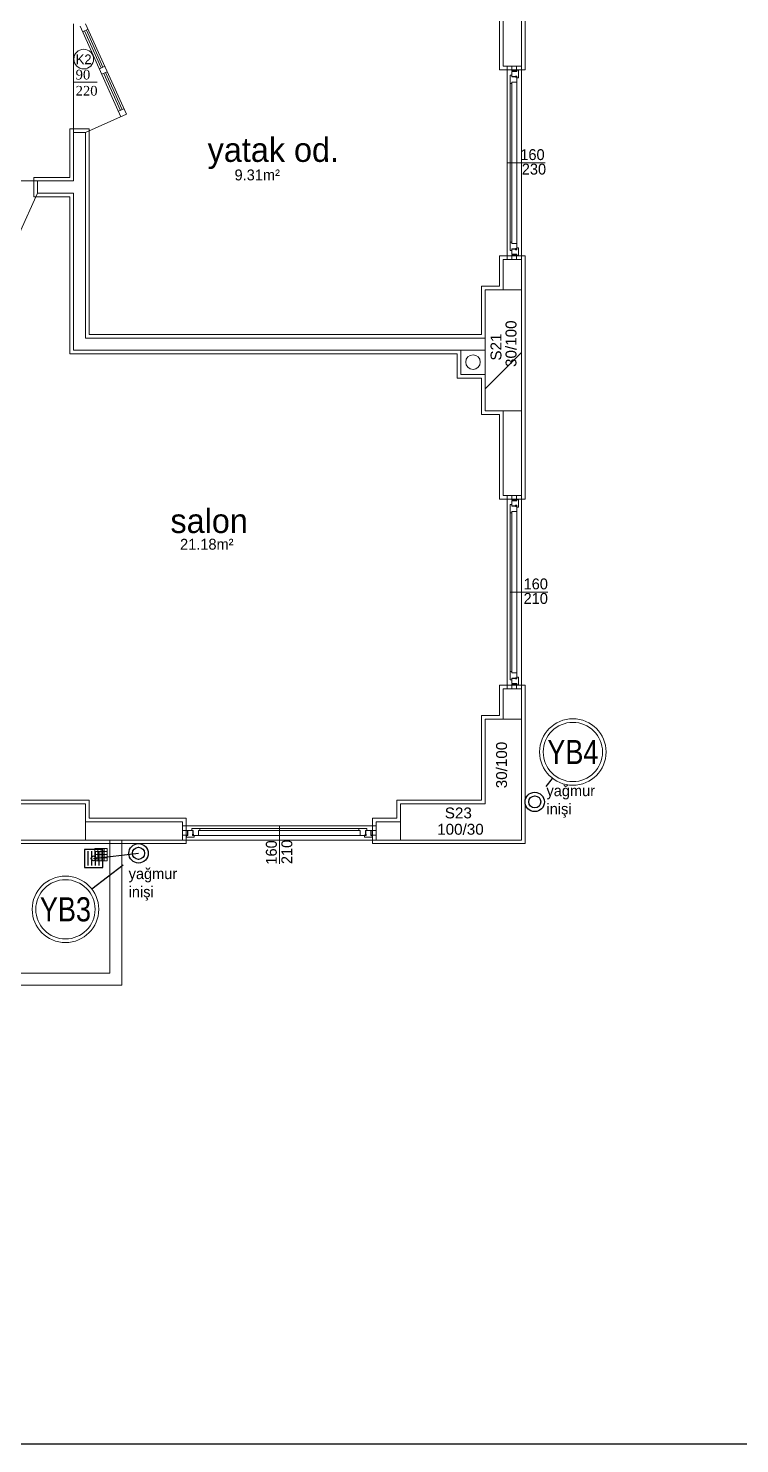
# Model space of a CAD drawing. Header units: centimetres. Extents: x 247352 to 270197, y -444050 to -441150.
# Drawn here: x 256002 to 256590, y -444050 to -442880 of the extents above; entities that cross this region are included whole.
import ezdxf
from ezdxf.enums import TextEntityAlignment as Align

# ---------------------------------------------------------------- set-up
doc = ezdxf.new("R2010")
doc.units = ezdxf.units.CM
for name, color, linetype, lineweight in [('ROTAS-MIMARI', 8, 'Continuous', 13), ('ROTAS-MIMARI-YAZI', 8, 'Continuous', 13), ('ROTAS-SIHHI-YAGMUR-NO', 3, 'Continuous', 18)]:
    doc.layers.add(name, color=color, linetype=linetype, lineweight=lineweight)
for name, color, linetype in [('ROTAS-PAFTA', 144, 'Continuous'), ('ROTAS-SEMBOL-KILAVUZ', 9, 'Continuous'), ('ROTAS-SIHHI-SEMBOL', 5, 'Continuous'), ('ROTAS-SIHHI-YAGMUR', 3, 'Continuous')]:
    doc.layers.add(name, color=color, linetype=linetype)
doc.styles.add('arial_1_18', font='arial.ttf', dxfattribs={"height": 0.2})
doc.styles.add('ROTAS-YAZI', font='arial.ttf')
pattern_1 = [(45, (11656977.4, -21881944.5), (-441.941738, 441.941738), []), (45, (11657419.35, -21881944.5), (-441.941738, 441.941738), [781.25, -156.25, 0, -156.25])]

# ---------------------------------------------------------------- blocks, each defined once
blk = doc.blocks.new('ROTAS-S2-BALKON-SUZGECI')
for p, q in [((-4.5, -6), (-4.5, 6)), ((-1.5, -6), (-1.5, 6)), ((1.5, -6), (1.5, 6)), ((4.5, -6), (4.5, 6))]:
    blk.add_line(p, q)
blk.add_lwpolyline([(-7.5, -7.5), (7.5, -7.5), (7.5, 7.5), (-7.5, 7.5)], close=True)
blk.add_circle((0, 0), 2)
blk = doc.blocks.new('ROTAS-S2-KOLON-YAGMUR')
at = {"color": 3}
for radius in [8, 5]:
    blk.add_circle((0, 0), radius, dxfattribs=at)
blk = doc.blocks.new('ROTAS-S2-KOLON-NO-YAGMUR')
at = {"color": 1}
for radius in [27.5, 24.5]:
    blk.add_circle((0, 0), radius, dxfattribs=at)
at = {"color": 3, "style": 'ROTAS-YAZI', "width": 0.8}
blk.add_attdef('NO', text='', height=20, dxfattribs=at).set_placement((0, 0), align=Align.MIDDLE_CENTER)

msp = doc.modelspace()

# ---------------------------------------------------------------- hatches: boundary and pattern name
at = {"layer": 'ROTAS-MIMARI', "ltscale": 0.03}
h = msp.add_hatch(dxfattribs=at)
h.set_pattern_fill('ANSI35', color=256, scale=50, style=0)
h.set_pattern_definition(pattern_1)
h.paths.add_polyline_path([(256409.4, -443095.8), (256379.4, -443095.8), (256379.4, -443195.8), (256409.4, -443195.8)])
h.paths.add_polyline_path([(256407.8, -443161.9), (256407.8, -443118.8), (256393.9, -443118.8), (256393.9, -443161.9)], flags=24)
h.paths.add_polyline_path([(256395.4, -443156.6), (256395.4, -443129.6), (256381.4, -443129.6), (256381.4, -443156.6)], flags=24)
h = msp.add_hatch(dxfattribs=at)
h.set_pattern_fill('ANSI35', color=256, scale=50, style=0)
h.set_pattern_definition(pattern_1)
h.paths.add_polyline_path([(256409.4, -443450.8), (256379.4, -443450.8), (256379.4, -443520.8), (256309.4, -443520.8), (256309.4, -443550.8), (256409.4, -443550.8)])
h.paths.add_polyline_path([(256400, -443510.3), (256400, -443467.2), (256386, -443467.2), (256386, -443510.3)], flags=24)
h.paths.add_polyline_path([(256337.5, -443548.9), (256380.6, -443548.9), (256380.6, -443534.9), (256337.5, -443534.9)], flags=24)
h.paths.add_polyline_path([(256343.7, -443535.3), (256370.8, -443535.3), (256370.8, -443521.4), (256343.7, -443521.4)], flags=24)
h = msp.add_hatch(dxfattribs=at)
h.set_pattern_fill('ANSI35', color=256, scale=50, style=0)
h.set_pattern_definition(pattern_1)
h.paths.add_polyline_path([(256049.4, -443520.8), (255879.4, -443520.8), (255879.4, -443550.8), (256049.4, -443550.8)])
h.paths.add_polyline_path([(255932.2, -443548.8), (255975.4, -443548.8), (255975.4, -443534.8), (255932.2, -443534.8)], flags=24)
h.paths.add_polyline_path([(255938.8, -443535.9), (255965.9, -443535.9), (255965.9, -443521.9), (255938.8, -443521.9)], flags=24)

# ---------------------------------------------------------------- linework, layer by layer
for p, q in [((256039.4, -442875.8), (256039.4, -442965.8)), ((256049.4, -442875.8), (256083.1, -442950.6)), ((256391.4, -442868.8), (256391.4, -442913.8)), ((256394.4, -442865.8), (256394.4, -442910.8)), ((256409.4, -442865.8), (256409.4, -442910.8)), ((256412.4, -442913.8), (256412.4, -442865.8)), ((256044.9, -442877.8), (256078.5, -442952.7)), ((256051.5, -442880.3), (256046.9, -442882.4)), ((256048.5, -442881.6), (256062.3, -442912.2)), ((256050, -442881), (256063.7, -442911.6)), ((256065.2, -442910.9), (256060.7, -442913)), ((256394.4, -442910.8), (256409.4, -442910.8)), ((256397.6, -443070.8), (256397.6, -442910.8)), ((256401.4, -442910.8), (256401.4, -442914.8)), ((256405.4, -442914.8), (256405.4, -442910.8)), ((256409.4, -443070.8), (256409.4, -442910.8)), ((256067.3, -442915.5), (256062.7, -442917.5)), ((256064.3, -442916.8), (256078.1, -442947.4)), ((256065.8, -442916.2), (256079.5, -442946.8)), ((256412.4, -442913.8), (256391.4, -442913.8)), ((256400, -442925.2), (256400, -442918.4)), ((256401.4, -442918.4), (256400, -442918.4)), ((256401.4, -442914.8), (256405.4, -442914.8)), ((256405.6, -442915.3), (256401.4, -442915.3)), ((256401.4, -442919.3), (256401.4, -442915.3)), ((256401.4, -442918.4), (256401.4, -442919.6)), ((256404.6, -442919.3), (256401.4, -442919.3)), ((256404.6, -442919.6), (256401.4, -442919.6)), ((256405.6, -442919), (256404.6, -442919)), ((256404.6, -442919.3), (256404.6, -442919)), ((256404.6, -442919.9), (256404.6, -442919.6)), ((256405.1, -442919.9), (256404.6, -442919.9)), ((256405.6, -442919.6), (256405.1, -442919.6)), ((256405.1, -442919.9), (256405.1, -442919.6)), ((256405.6, -442915.3), (256405.6, -442914.1)), ((256407, -442914.1), (256405.6, -442914.1)), ((256405.6, -442920.5), (256405.6, -442919)), ((256405.6, -442919.6), (256405.6, -442924)), ((256407, -442920.5), (256405.6, -442920.5)), ((256407, -442920.5), (256407, -442914.1)), ((256058.9, -442924.2), (256039.6, -442924.2)), ((256400, -443056.4), (256400, -442925.2)), ((256401.4, -442925.2), (256400, -442925.2)), ((256401.4, -442925.2), (256401.4, -442924)), ((256405.6, -442924), (256401.4, -442924)), ((256401.4, -442925.2), (256401.4, -443056.4)), ((256405.6, -442924), (256405.6, -443057.6)), ((256076.4, -442948.1), (256081, -442946.1)), ((256049.4, -442965.8), (256083.1, -442950.6)), ((256052.4, -442962.8), (256036.4, -442962.8)), ((256036.4, -442962.8), (256036.4, -443002.8)), ((256039.4, -442965.8), (256039.4, -443005.8)), ((256039.4, -442965.8), (256049.4, -442965.8)), ((256049.4, -442965.8), (256049.4, -443135.8)), ((256052.4, -443132.8), (256052.4, -442962.8)), ((256429, -442990.8), (256397.6, -442990.8)), ((256036.4, -443002.8), (256006.5, -443002.8)), ((256006.5, -443002.8), (256006.5, -443018.8)), ((255919.5, -443005.8), (256009.5, -443005.8)), ((256009.5, -443015.8), (255994.4, -443049.4)), ((256039.4, -443005.8), (256009.5, -443005.8)), ((256009.5, -443015.8), (256009.5, -443005.8)), ((256039.4, -443015.8), (256009.5, -443015.8)), ((256039.4, -443015.8), (256039.4, -443145.8)), ((256006.5, -443018.8), (256036.4, -443018.8)), ((256036.4, -443018.8), (256036.4, -443148.8)), ((256401.4, -443056.4), (256400, -443056.4)), ((256400, -443056.4), (256400, -443063.2)), ((256401.4, -443063.2), (256400, -443063.2)), ((256401.4, -443056.4), (256401.4, -443057.6)), ((256405.6, -443057.6), (256401.4, -443057.6)), ((256401.4, -443063.2), (256401.4, -443062)), ((256404.6, -443062), (256401.4, -443062)), ((256401.4, -443062.3), (256401.4, -443066.3)), ((256404.6, -443062.3), (256401.4, -443062.3)), ((256405.1, -443061.7), (256404.6, -443061.7)), ((256404.6, -443061.7), (256404.6, -443062)), ((256404.6, -443062.3), (256404.6, -443062.6)), ((256405.6, -443062.6), (256404.6, -443062.6)), ((256405.1, -443061.7), (256405.1, -443062)), ((256405.6, -443062), (256405.1, -443062)), ((256405.6, -443062), (256405.6, -443057.6)), ((256407, -443061.1), (256405.6, -443061.1)), ((256405.6, -443061.1), (256405.6, -443062.6)), ((256407, -443061.1), (256407, -443067.5)), ((256391.4, -443067.8), (256391.4, -443092.8)), ((256391.4, -443067.8), (256412.4, -443067.8)), ((256394.4, -443070.8), (256394.4, -443095.8)), ((256394.4, -443070.8), (256409.4, -443070.8)), ((256405.6, -443066.3), (256401.4, -443066.3)), ((256401.4, -443070.8), (256401.4, -443066.8)), ((256401.4, -443066.8), (256405.4, -443066.8)), ((256405.4, -443066.8), (256405.4, -443070.8)), ((256405.6, -443066.3), (256405.6, -443067.5)), ((256407, -443067.5), (256405.6, -443067.5)), ((256409.4, -443070.8), (256409.4, -443095.8)), ((256412.4, -443095.8), (256412.4, -443067.8)), ((256391.4, -443092.8), (256376.4, -443092.8)), ((256376.4, -443092.8), (256376.4, -443132.8)), ((256412.4, -443145.8), (256412.4, -443095.8)), ((256376.4, -443132.8), (256052.4, -443132.8)), ((256379.4, -443145.8), (256039.4, -443145.8)), ((256379.4, -443135.8), (256049.4, -443135.8)), ((256359.4, -443145.8), (256359.4, -443165.8)), ((256359.4, -443145.8), (256359.4, -443165.8)), ((256359.4, -443145.8), (256359.4, -443165.8)), ((256412.4, -443268.8), (256412.4, -443145.8)), ((256036.4, -443148.8), (256356.4, -443148.8)), ((256356.4, -443148.8), (256356.4, -443168.8)), ((256356.4, -443168.8), (256376.4, -443168.8)), ((256359.4, -443165.8), (256379.4, -443165.8)), ((256376.4, -443168.8), (256376.4, -443198.8)), ((256376.4, -443198.8), (256391.4, -443198.8)), ((256391.4, -443198.8), (256391.4, -443268.8)), ((256394.4, -443195.8), (256394.4, -443265.8)), ((256409.4, -443195.8), (256409.4, -443265.8)), ((256391.4, -443268.8), (256412.4, -443268.8)), ((256394.4, -443265.8), (256409.4, -443265.8)), ((256397.6, -443425.8), (256397.6, -443265.8)), ((256400, -443280.2), (256400, -443273.4)), ((256401.4, -443273.4), (256400, -443273.4)), ((256401.4, -443265.8), (256401.4, -443269.8)), ((256401.4, -443269.8), (256405.4, -443269.8)), ((256405.6, -443270.3), (256401.4, -443270.3)), ((256401.4, -443274.3), (256401.4, -443270.3)), ((256401.4, -443273.4), (256401.4, -443274.6)), ((256404.6, -443274.3), (256401.4, -443274.3)), ((256404.6, -443274.6), (256401.4, -443274.6)), ((256405.6, -443274), (256404.6, -443274)), ((256404.6, -443274.3), (256404.6, -443274)), ((256404.6, -443274.9), (256404.6, -443274.6)), ((256405.1, -443274.9), (256404.6, -443274.9)), ((256405.6, -443274.6), (256405.1, -443274.6)), ((256405.1, -443274.9), (256405.1, -443274.6)), ((256405.4, -443269.8), (256405.4, -443265.8)), ((256405.6, -443270.3), (256405.6, -443269.1)), ((256407, -443269.1), (256405.6, -443269.1)), ((256405.6, -443275.5), (256405.6, -443274)), ((256405.6, -443274.6), (256405.6, -443279)), ((256407, -443275.5), (256407, -443269.1)), ((256409.4, -443425.8), (256409.4, -443265.8)), ((256400, -443411.4), (256400, -443280.2)), ((256401.4, -443280.2), (256400, -443280.2)), ((256401.4, -443280.2), (256401.4, -443279)), ((256405.6, -443279), (256401.4, -443279)), ((256401.4, -443280.2), (256401.4, -443411.4)), ((256407, -443275.5), (256405.6, -443275.5)), ((256405.6, -443279), (256405.6, -443412.6)), ((256399.8, -443345.8), (256431.2, -443345.8)), ((256401.4, -443411.4), (256400, -443411.4)), ((256400, -443411.4), (256400, -443418.2)), ((256401.4, -443411.4), (256401.4, -443412.6)), ((256405.6, -443412.6), (256401.4, -443412.6)), ((256405.6, -443417), (256405.6, -443412.6)), ((256412.4, -443422.8), (256391.4, -443422.8)), ((256391.4, -443422.8), (256391.4, -443447.7)), ((256394.4, -443425.8), (256394.4, -443450.7)), ((256394.4, -443425.8), (256409.4, -443425.8)), ((256401.4, -443418.2), (256400, -443418.2)), ((256401.4, -443418.2), (256401.4, -443417)), ((256404.6, -443417), (256401.4, -443417)), ((256401.4, -443417.3), (256401.4, -443421.3)), ((256404.6, -443417.3), (256401.4, -443417.3)), ((256405.6, -443421.3), (256401.4, -443421.3)), ((256401.4, -443425.8), (256401.4, -443421.8)), ((256401.4, -443421.8), (256405.4, -443421.8)), ((256405.1, -443416.7), (256404.6, -443416.7)), ((256404.6, -443416.7), (256404.6, -443417)), ((256404.6, -443417.3), (256404.6, -443417.6)), ((256405.6, -443417.6), (256404.6, -443417.6)), ((256405.1, -443416.7), (256405.1, -443417)), ((256405.6, -443417), (256405.1, -443417)), ((256405.4, -443421.8), (256405.4, -443425.8)), ((256407, -443416.1), (256405.6, -443416.1)), ((256405.6, -443416.1), (256405.6, -443417.6)), ((256405.6, -443421.3), (256405.6, -443422.5)), ((256407, -443422.5), (256405.6, -443422.5)), ((256407, -443416.1), (256407, -443422.5)), ((256409.4, -443425.8), (256409.4, -443450.7)), ((256412.4, -443450.7), (256412.4, -443422.8)), ((256391.4, -443447.7), (256376.4, -443447.7)), ((256376.4, -443447.7), (256376.4, -443517.8)), ((256412.4, -443553.8), (256412.4, -443450.7)), ((256052.4, -443517.8), (255892.4, -443517.8)), ((256052.4, -443532.8), (256052.4, -443517.8)), ((256376.4, -443517.8), (256306.4, -443517.8)), ((256306.4, -443517.8), (256306.4, -443532.8)), ((256049.4, -443535.8), (256054.4, -443535.8)), ((256049.4, -443535.8), (256129.4, -443535.8)), ((256132.4, -443532.8), (256052.4, -443532.8)), ((256129.4, -443535.8), (256129.4, -443550.8)), ((256129.4, -443539), (256289.4, -443539)), ((256129.4, -443542.8), (256133.4, -443542.8)), ((256132.4, -443553.8), (256132.4, -443532.8)), ((256133.4, -443542.8), (256133.4, -443546.8)), ((256137.9, -443542.8), (256133.9, -443542.8)), ((256133.9, -443547), (256133.9, -443542.8)), ((256137, -443542.8), (256137, -443541.4)), ((256143.8, -443541.4), (256137, -443541.4)), ((256137, -443542.8), (256138.2, -443542.8)), ((256137.9, -443546), (256137.9, -443542.8)), ((256138.2, -443546), (256138.2, -443542.8)), ((256142.6, -443547), (256142.6, -443542.8)), ((256143.8, -443542.8), (256142.6, -443542.8)), ((256143.8, -443541.4), (256275, -443541.4)), ((256143.8, -443542.8), (256143.8, -443541.4)), ((256275, -443542.8), (256143.8, -443542.8)), ((256209.4, -443570.4), (256209.4, -443539)), ((256275, -443541.4), (256281.8, -443541.4)), ((256275, -443542.8), (256275, -443541.4)), ((256275, -443542.8), (256276.2, -443542.8)), ((256276.2, -443547), (256276.2, -443542.8)), ((256280.6, -443546), (256280.6, -443542.8)), ((256281.8, -443542.8), (256280.6, -443542.8)), ((256280.9, -443546), (256280.9, -443542.8)), ((256280.9, -443542.8), (256284.9, -443542.8)), ((256281.8, -443542.8), (256281.8, -443541.4)), ((256284.9, -443547), (256284.9, -443542.8)), ((256289.4, -443542.8), (256285.4, -443542.8)), ((256285.4, -443542.8), (256285.4, -443546.8)), ((256286.4, -443532.8), (256286.4, -443553.8)), ((256306.4, -443532.8), (256286.4, -443532.8)), ((256289.4, -443535.8), (256309.4, -443535.8)), ((256289.4, -443535.8), (256289.4, -443550.8)), ((255876.4, -443553.8), (256049.4, -443553.8)), ((256049.4, -443553.8), (256047.4, -443553.8)), ((256047.4, -443553.8), (256132.4, -443553.8)), ((256049.4, -443550.8), (256054.4, -443550.8)), ((256049.4, -443550.8), (256129.4, -443550.8)), ((256133.4, -443546.8), (256129.4, -443546.8)), ((256129.4, -443550.8), (256289.4, -443550.8)), ((256132.7, -443548.4), (256132.7, -443547)), ((256133.9, -443547), (256132.7, -443547)), ((256139.1, -443548.4), (256132.7, -443548.4)), ((256137.9, -443546), (256137.6, -443546)), ((256137.6, -443547), (256137.6, -443546)), ((256139.1, -443547), (256137.6, -443547)), ((256138.5, -443546), (256138.2, -443546)), ((256138.5, -443546.5), (256138.2, -443546.5)), ((256138.2, -443547), (256138.2, -443546.5)), ((256138.2, -443547), (256142.6, -443547)), ((256138.5, -443546.5), (256138.5, -443546)), ((256139.1, -443548.4), (256139.1, -443547)), ((256276.2, -443547), (256142.6, -443547)), ((256280.6, -443547), (256276.2, -443547)), ((256279.7, -443547), (256281.2, -443547)), ((256279.7, -443548.4), (256279.7, -443547)), ((256279.7, -443548.4), (256286.1, -443548.4)), ((256280.3, -443546), (256280.6, -443546)), ((256280.3, -443546.5), (256280.3, -443546)), ((256280.3, -443546.5), (256280.6, -443546.5)), ((256280.6, -443547), (256280.6, -443546.5)), ((256280.9, -443546), (256281.2, -443546)), ((256281.2, -443547), (256281.2, -443546)), ((256284.9, -443547), (256286.1, -443547)), ((256285.4, -443546.8), (256289.4, -443546.8)), ((256286.1, -443548.4), (256286.1, -443547)), ((256286.4, -443553.8), (256309.4, -443553.8)), ((256289.4, -443550.8), (256309.4, -443550.8)), ((256309.4, -443553.8), (256412.4, -443553.8)), ((256057.1, -443567.9), (256057.1, -443557.9)), ((256057.1, -443557.9), (256067.1, -443557.9)), ((256067.1, -443560.4), (256057.1, -443560.4)), ((256067.1, -443562.9), (256057.1, -443562.9)), ((256067.1, -443565.4), (256057.1, -443565.4)), ((256059.4, -443557.9), (256059.4, -443567.9)), ((256062.1, -443557.9), (256062.1, -443567.9)), ((256064.7, -443557.9), (256064.7, -443567.9)), ((256067.1, -443557.9), (256067.1, -443567.9)), ((256067.1, -443567.9), (256057.1, -443567.9))]:
    msp.add_line(p, q, dxfattribs=at)
for points in [[(256379.4, -443195.8), (256379.4, -443095.8)], [(256379.4, -443095.8), (256409.4, -443095.8)], [(256409.4, -443095.8), (256409.4, -443195.8)], [(256409.4, -443195.8), (256379.4, -443195.8)], [(256379.4, -443520.8), (256379.4, -443450.8)], [(256379.4, -443450.8), (256409.4, -443450.8)], [(256409.4, -443450.8), (256409.4, -443550.8)], [(255879.4, -443520.8), (256049.4, -443520.8)], [(256049.4, -443520.8), (256049.4, -443550.8)], [(256309.4, -443520.8), (256379.4, -443520.8)], [(256309.4, -443550.8), (256309.4, -443520.8)], [(256049.4, -443550.8), (255879.4, -443550.8)], [(256069.4, -443550.8), (256069.4, -443660.8)], [(256079.4, -443550.8), (256079.4, -443670.8)], [(256409.4, -443550.8), (256309.4, -443550.8)], [(255699.4, -443660.8), (256069.4, -443660.8)], [(255699.4, -443670.8), (256079.4, -443670.8)]]:
    msp.add_lwpolyline(points, dxfattribs=at)
for centre, radius in [((256047.8, -442905), 8.14), ((256369.4, -443155.6), 6.03), ((256420.4, -443519.3), 8), ((256420.4, -443519.3), 5), ((256093.1, -443561.8), 8), ((256093.1, -443561.8), 5)]:
    msp.add_circle(centre, radius, dxfattribs=at)
at = {"layer": 'ROTAS-PAFTA'}
msp.add_lwpolyline([(254578, -444050), (256617, -444050), (256617, -441150), (254578, -441150)], close=True, dxfattribs=at)
at = {"layer": 'ROTAS-SEMBOL-KILAVUZ'}
for p, q in [((256429.9, -443506.6), (256435.1, -443499.9)), ((256080.3, -443571.5), (256054.5, -443591.3))]:
    msp.add_line(p, q, dxfattribs=at)
at = {"layer": 'ROTAS-SIHHI-YAGMUR'}
msp.add_lwpolyline([(256056, -443566), (256093.1, -443561.8)], dxfattribs=at)

# ---------------------------------------------------------------- block references
at = {"layer": 'ROTAS-SIHHI-SEMBOL'}
for name, p in [('ROTAS-S2-KOLON-YAGMUR', (256420.4, -443519.3)), ('ROTAS-S2-KOLON-YAGMUR', (256093.1, -443561.8)), ('ROTAS-S2-BALKON-SUZGECI', (256056, -443566))]:
    msp.add_blockref(name, p, dxfattribs=at)
at = {"layer": 'ROTAS-SIHHI-YAGMUR-NO'}
for p, values in [((256451.9, -443478), {'NO': 'YB4'}), ((256032.7, -443608.1), {'NO': 'YB3'})]:
    msp.add_blockref('ROTAS-S2-KOLON-NO-YAGMUR', p, dxfattribs=at).add_auto_attribs(values)

# ---------------------------------------------------------------- texts
at = {"layer": 'ROTAS-MIMARI-YAZI', "ltscale": 0.03}
for s, p in [('160', (256408.5, -442988.5)), ('230', (256409.7, -443000.5)), ('160', (256411.2, -443343.5)), ('210', (256411.2, -443355.5))]:
    msp.add_text(s, height=9, dxfattribs=at).set_placement(p)
at = {"layer": 'ROTAS-MIMARI-YAZI', "ltscale": 0.03, "style": 'arial_1_18'}
for s, p in [('30/100', (256405.3, -443159.6)), ('S21', (256392.9, -443154.3)), ('30/100', (256397.5, -443508))]:
    msp.add_text(s, height=9, rotation=90, dxfattribs=at).set_placement(p)
for s, p in [('S23', (256346.1, -443532.9)), ('100/30', (256339.8, -443546.4))]:
    msp.add_text(s, height=9, dxfattribs=at).set_placement(p)
at = {"layer": 'ROTAS-MIMARI-YAZI', "ltscale": 0.03}
for s, p in [('160', (256207.3, -443571.1)), ('210', (256220.1, -443570.7))]:
    msp.add_text(s, height=9, rotation=90, dxfattribs=at).set_placement(p)
at = {"layer": 'ROTAS-MIMARI-YAZI', "ltscale": 0.03, "char_height": 8, "attachment_point": 7}
for s, insert, width in [('K2', (256041.2, -442909.2), 23.892), ('{\\fTimes New Roman|b0|i0|c162|p18;90\\P220}', (256041.1, -442935.3), 23.511)]:
    msp.add_mtext(s, dxfattribs=dict(at, insert=insert, width=width))
at = {"layer": 'ROTAS-MIMARI-YAZI', "ltscale": 0.03}
for s, width, insert, char_height, attachment_point in [('yatak od.', 237.649, (256258.7, -442970), 20, 3), ('9.31m²', 64.717, (256172.4, -442996.3), 9, 1), ('salon', 237.649, (256183.4, -443276.9), 20, 3), ('21.18m²', 64.717, (256127.4, -443301.7), 9, 1), ('yağmur\\Pinişi', 115.95, (256430.1, -443532.3), 9, 7), ('yağmur\\Pinişi', 115.95, (256084.9, -443600.9), 9, 7)]:
    msp.add_mtext_dynamic_manual_height_columns(s, width=width, gutter_width=45, heights=[0], dxfattribs=dict(at, insert=insert, char_height=char_height, attachment_point=attachment_point))

doc.saveas('drawing.dxf')
